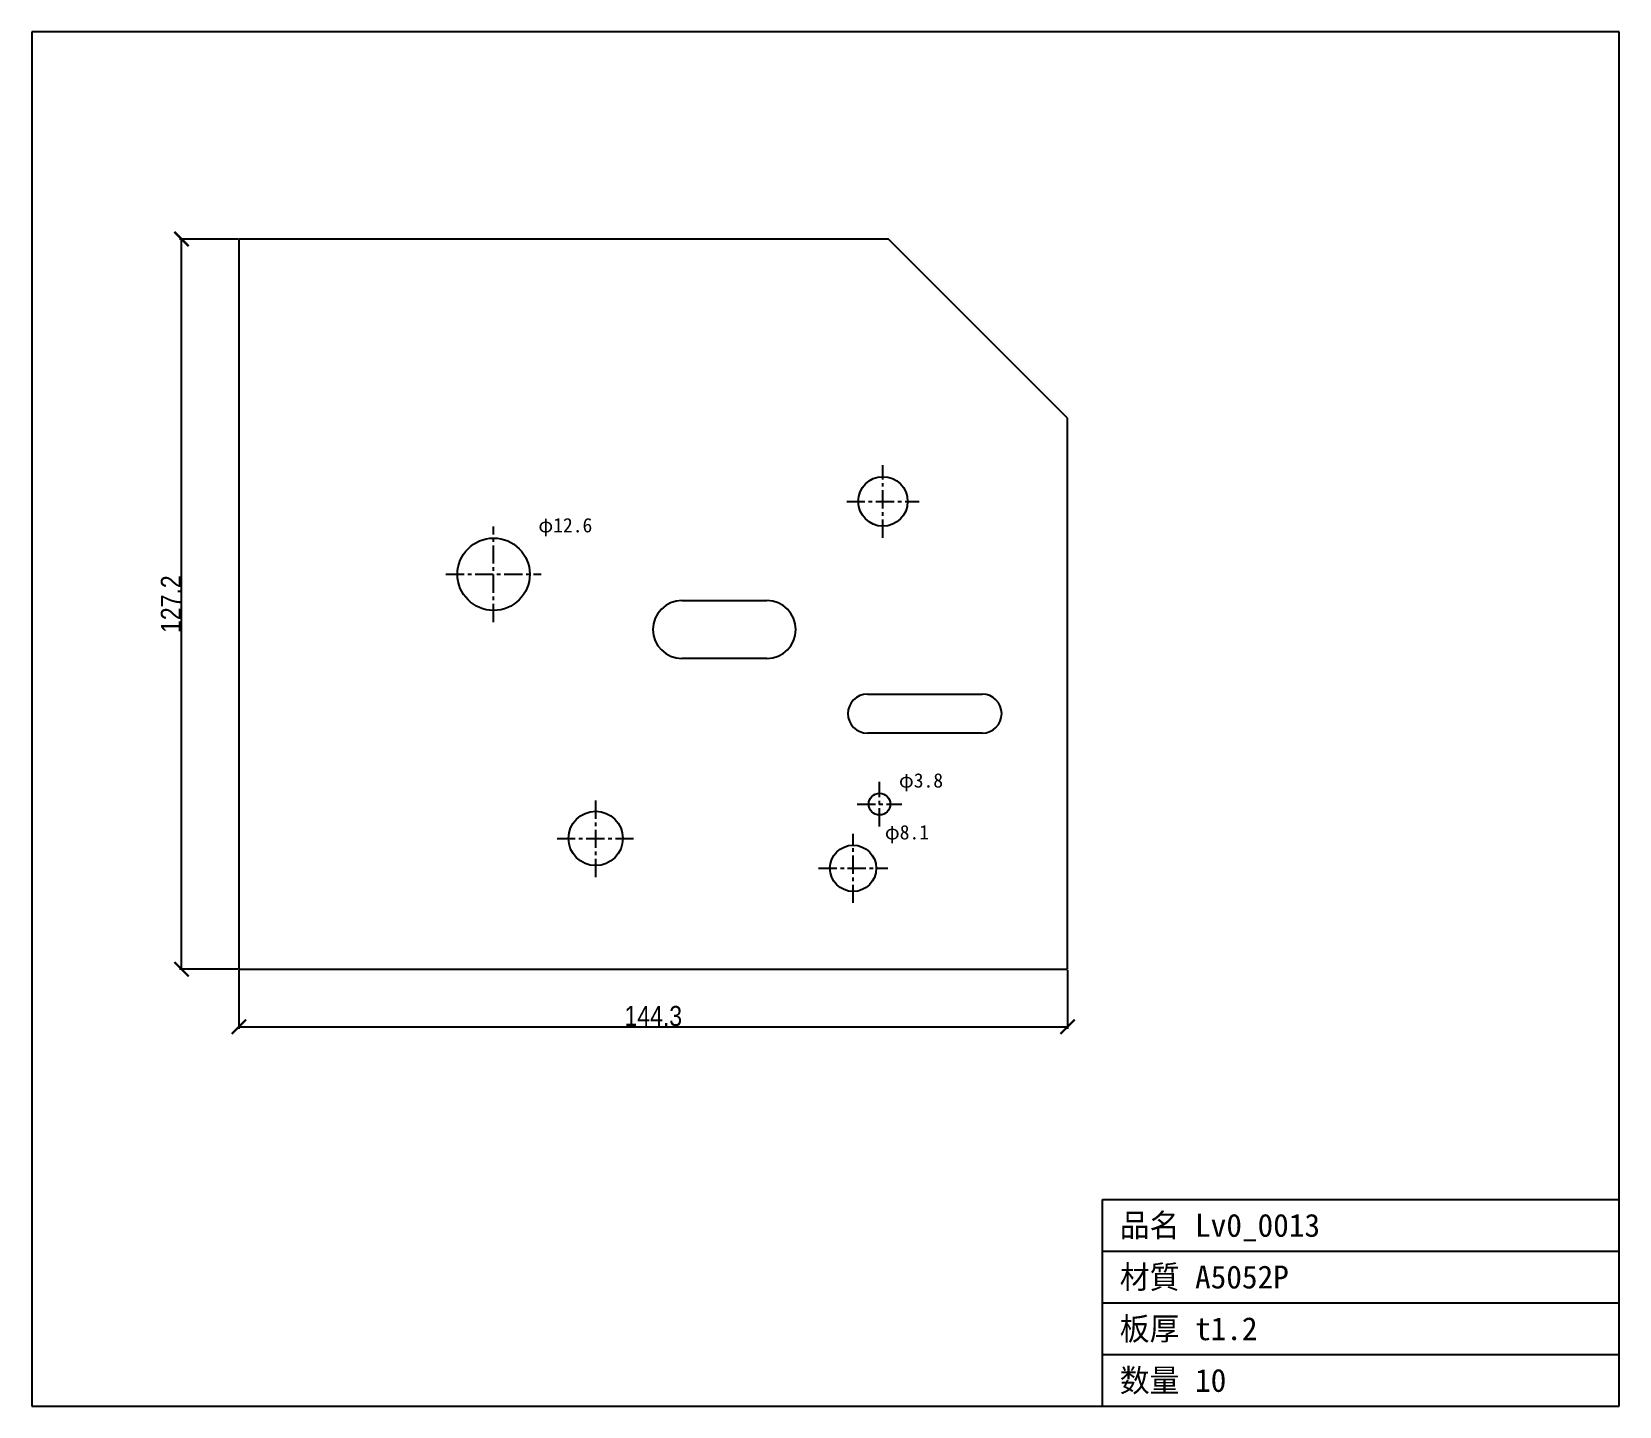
# Model space of a CAD drawing. Header units: millimetres. Extents: x -36 to 240, y -76 to 163.
import ezdxf

# ---------------------------------------------------------------- set-up
doc = ezdxf.new("R2010")
doc.units = ezdxf.units.MM
doc.linetypes.add('CENTER', pattern=[5.08, 3.175, -0.635, 0.635, -0.635])
for name, color, linetype in [('中心線', 7, 'Continuous'), ('図枠', 7, 'Continuous'), ('外形', 7, 'Continuous'), ('寸法', 7, 'Continuous'), ('文字', 7, 'Continuous')]:
    doc.layers.add(name, color=color, linetype=linetype)
doc.styles.add('OpenSansCondensed-Light', font='OpenSansCondensed-Light.ttf')
doc.dimstyles.new('EZDXF', dxfattribs={"dimtxt": 0.25, "dimasz": 0.175, "dimexe": 0.375, "dimexo": 0.125, "dimgap": 0.1, "dimtad": 1, "dimlfac": 100, "dimzin": 12, "dimdsep": 46, "dimtxsty": 'OpenSansCondensed-Light', "dimblk": 'ARCHTICK', "dimcen": 2.5, "dimazin": 3, "dimtfac": 0.5, "dimtmove": 2, "dimatfit": 3})

# ---------------------------------------------------------------- blocks, each defined once
blk = doc.blocks.new('_ARCHTICK')
at = {"color": 0, "linetype": 'BYBLOCK', "const_width": 0.15}
blk.add_lwpolyline([(-0.5, -0.5), (0.5, 0.5)], dxfattribs=at)

msp = doc.modelspace()

# ---------------------------------------------------------------- linework, layer by layer
at = {"layer": '中心線', "color": 1, "linetype": 'CENTER'}
for p, q in [((112.17, 75.15), (112.17, 87.77)), ((105.86, 81.46), (118.48, 81.46)), ((44.36, 60.47), (44.36, 77.08)), ((36.05, 68.78), (52.66, 68.78)), ((111.58, 24.88), (111.58, 32.64)), ((62.14, 16.05), (62.14, 29.51)), ((107.7, 28.76), (115.46, 28.76)), ((55.41, 22.78), (68.87, 22.78)), ((106.98, 11.55), (106.98, 23.61)), ((100.95, 17.58), (113.01, 17.58))]:
    msp.add_line(p, q, dxfattribs=at)
at = {"layer": '図枠'}
for p, q in [((240.42, 163.25), (-36.08, 163.25)), ((-36.08, 163.25), (-36.08, -76.08)), ((240.42, -76.08), (240.42, 163.25)), ((150.42, -76.08), (150.42, -40.08)), ((150.42, -40.08), (240.42, -40.08)), ((150.42, -49.08), (240.42, -49.08)), ((150.42, -58.08), (240.42, -58.08)), ((150.42, -67.08), (240.42, -67.08)), ((-36.08, -76.08), (240.42, -76.08))]:
    msp.add_line(p, q, dxfattribs=at)
at = {"layer": '外形'}
for p, q in [((0, 127.16), (0, 0)), ((113.14, 127.16), (0, 127.16)), ((144.34, 95.97), (113.14, 127.16)), ((144.34, 0), (144.34, 95.97)), ((77.15, 64.19), (91.97, 64.19)), ((91.97, 54.14), (77.15, 54.14)), ((109.46, 47.92), (129.46, 47.92)), ((129.46, 41.12), (109.46, 41.12)), ((0, 0), (144.34, 0))]:
    msp.add_line(p, q, dxfattribs=at)
for centre, radius in [((112.17, 81.46), 4.31), ((44.36, 68.78), 6.3), ((111.58, 28.76), 1.88), ((62.14, 22.78), 4.73), ((106.98, 17.58), 4.03)]:
    msp.add_circle(centre, radius, dxfattribs=at)
for centre, radius, start, end in [((77.15, 59.16), 5.03, 90, -90), ((91.97, 59.16), 5.03, -90, 90), ((109.46, 44.52), 3.4, 90, -90), ((129.46, 44.52), 3.4, -90, 90)]:
    msp.add_arc(centre, radius, start, end, dxfattribs=at)

# ---------------------------------------------------------------- texts
at = {"layer": '文字'}
for s, height, p in [('φ12.6', 2.5, (52.16, 76.08)), ('φ3.8', 2.5, (114.96, 31.64)), ('φ8.1', 2.5, (112.51, 22.61)), ('品名 Lv0_0013', 4, (153.42, -46.58)), ('材質 A5052P', 4, (153.42, -55.58)), ('板厚 t1.2', 4, (153.42, -64.58)), ('数量 10', 4, (153.42, -73.58))]:
    msp.add_text(s, height=height, dxfattribs=at).set_placement(p)

# ---------------------------------------------------------------- dimensions: what is measured, and where the dimension line sits
at = {"layer": '寸法'}
msp.add_linear_dim(base=(-10, 0), p1=(0, 0), p2=(0, 127.16), angle=90, dimstyle='EZDXF', override={"dimtxt": 3.5, "dimasz": 2.5, "dimdec": 1, "dimlfac": 1}, dxfattribs=at).render()
msp.add_linear_dim(base=(0, -10), p1=(0, 0), p2=(144.34, 0), dimstyle='EZDXF', override={"dimtxt": 3.5, "dimasz": 2.5, "dimdec": 1, "dimlfac": 1}, dxfattribs=at).render()

doc.saveas('drawing.dxf')
